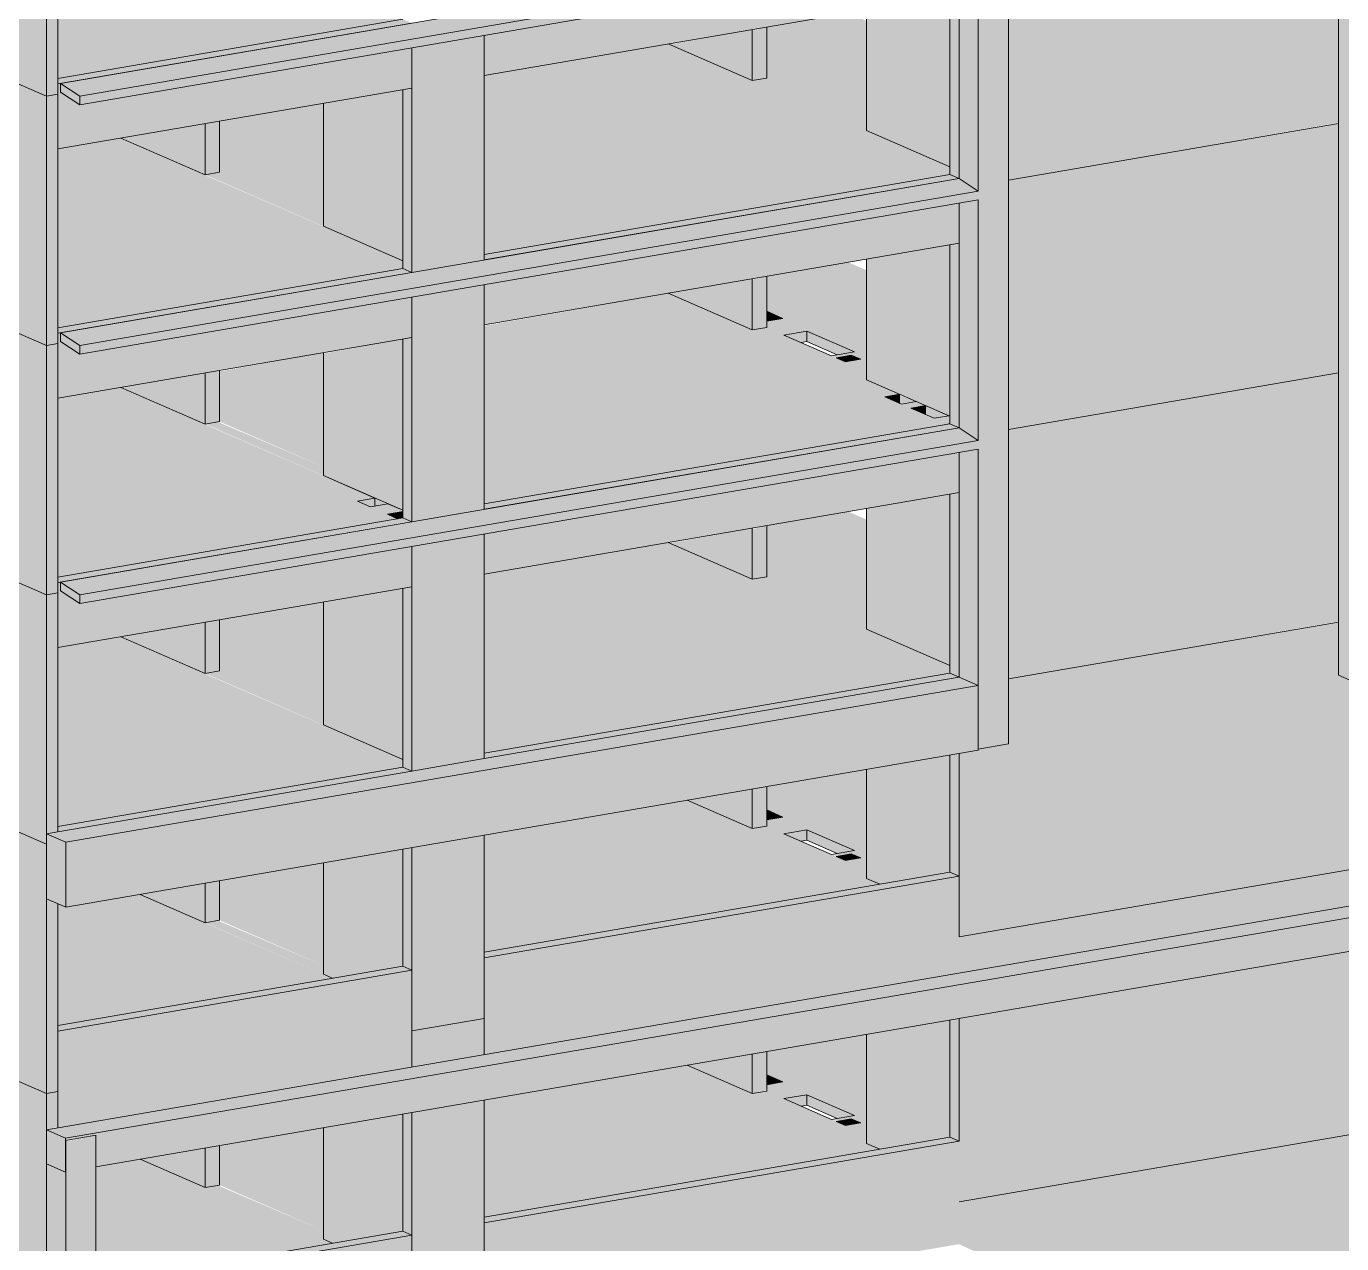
# Model space of a CAD drawing. Header units: centimetres. Extents: x -2102 to 22188, y -1637 to 88376.
# Drawn here: x 17228 to 18690, y 77177 to 78530 of the extents above; entities that cross this region are included whole.
import ezdxf

# ---------------------------------------------------------------- set-up
doc = ezdxf.new("R2010")
doc.units = ezdxf.units.CM
for name, color, linetype, lineweight in [('A-FLOR', 7, 'Continuous', 18), ('S-BEAM', 7, 'Continuous', 18), ('S-COLS', 7, 'Continuous', 18)]:
    doc.layers.add(name, color=color, linetype=linetype, lineweight=lineweight)

msp = doc.modelspace()

# ---------------------------------------------------------------- hatches: boundary and pattern name
at = {"layer": 'A-FLOR', "true_color": 0xbfbfbf}
h = msp.add_hatch(color=9, dxfattribs=at)
h.paths.add_polyline_path([(18161.48, 78423.66), (18161.48, 78535.62), (18141.27, 78544.43), (18050.51, 78528.84), (18050.51, 78472.04), (18117.23, 78442.95)], flags=0)
h.paths.add_polyline_path([(16931.22, 78458.31), (16931.22, 78498.55), (16908.8, 78508.32), (16908.8, 78468.08), (16931.17, 78458.33)], flags=0)
h.paths.add_polyline_path([(16813.7, 78509.54), (16813.7, 78549.78), (16791.34, 78558.33), (16791.34, 78519.29), (16810.55, 78510.92)], flags=0)
h.paths.add_polyline_path([(19459.62, 78626.48), (19459.62, 78770.89), (19272.4, 78738.73), (19272.4, 78708.1), (19413.51, 78646.58)], flags=0)
h.paths.add_polyline_path([(19578.09, 78648.59), (19747.65, 78677.72), (19578.09, 78751.64), (19578.09, 78666.96)], flags=0)
for points in [[(17262.88, 78471.82), (17645.99, 78537.62), (17645.99, 78546.03), (17331.55, 78682.34), (17262.88, 78670.55), (17262.88, 78516.13)], [(18161.48, 78413.88), (18161.48, 78423.66), (18050.51, 78472.04), (18050.51, 78462.26), (18155.14, 78416.64)], [(17262.88, 78194.81), (17645.99, 78260.62), (17645.99, 78269.02), (17331.55, 78405.34), (17262.88, 78393.54), (17262.88, 78256.22)], [(17557.82, 78307.46), (17557.82, 78317.24), (17442.37, 78367.58), (17442.37, 78357.8), (17551.48, 78310.23)], [(18050.51, 78202.07), (18068.58, 78205.17), (18050.51, 78213.05), (18050.51, 78205.17)], [(18088.64, 78178.41), (18095.06, 78180.35), (18095.06, 78191.06), (18069.65, 78186.69), (18084.18, 78180.35)], [(18128.96, 78164.73), (18147.95, 78167.99), (18095.06, 78191.06), (18095.06, 78179.51), (18127.6, 78165.33)], [(18138.23, 78156.79), (18144.53, 78157.94), (18144.53, 78164.34), (18127.6, 78161.43)], [(18144.53, 78157.87), (18155.17, 78159.7), (18144.53, 78163.63), (18144.53, 78157.94)], [(17262.88, 77917.8), (17640.35, 77982.64), (17629, 77987.59), (17645.99, 77990.94), (17645.99, 77992.02), (17629, 77999.06), (17608.76, 77996.42), (17595.57, 78002.17), (17615.04, 78005.51), (17331.55, 78128.33), (17262.88, 78116.53), (17262.88, 77962.12)], [(18198.13, 78110.98), (18198.13, 78120.89), (18181.83, 78118.09), (18193.48, 78113.01)], [(18227.07, 78098.37), (18227.07, 78108.27), (18210.77, 78105.47), (18216.35, 78103.04)], [(17557.82, 78030.46), (17557.82, 78040.24), (17442.37, 78089.43), (17442.37, 78080.79), (17551.48, 78033.22)], [(17610.13, 77995.82), (17615.04, 77996.66), (17615.04, 78005.51), (17595.57, 78002.17), (17608.76, 77996.42)], [(17640.35, 77982.64), (17645.99, 77983.61), (17645.99, 77990.51), (17629, 77987.59), (17638.12, 77983.61)], [(18161.48, 77859.87), (18161.48, 77869.65), (18050.51, 77918.03), (18050.51, 77908.25), (18155.14, 77862.63)], [(17262.88, 77640.8), (17645.99, 77706.61), (17645.99, 77715.01), (17331.55, 77851.32), (17262.88, 77839.53), (17262.88, 77645.81)], [(17557.82, 77753.45), (17557.82, 77763.23), (17442.37, 77813.57), (17442.37, 77803.79), (17551.48, 77756.21)], [(18050.51, 77648.06), (18068.58, 77651.16), (18050.51, 77659.04), (18050.51, 77651.16)], [(18088.64, 77624.4), (18095.06, 77626.13), (18095.06, 77637.04), (18069.65, 77632.68), (18084.66, 77626.13)], [(18128.96, 77610.72), (18147.95, 77613.98), (18095.06, 77637.04), (18095.06, 77625.5), (18127.6, 77611.31)], [(18138.23, 77602.78), (18144.53, 77603.93), (18144.53, 77610.32), (18127.6, 77607.41)], [(18144.53, 77603.86), (18155.17, 77605.69), (18144.53, 77609.62), (18144.53, 77603.93)], [(17262.88, 77419.58), (17568.03, 77471.99), (17353.41, 77565.15), (17271.44, 77551.07), (17262.88, 77554.8), (17262.88, 77454.03)], [(17557.82, 77476.44), (17557.82, 77486.22), (17442.37, 77535.42), (17442.37, 77526.78), (17551.48, 77479.21)], [(18050.51, 77353.74), (18068.58, 77356.84), (18050.51, 77364.72), (18050.51, 77356.84)], [(18088.64, 77330.08), (18095.06, 77331.18), (18095.06, 77342.72), (18069.65, 77338.36)], [(18128.96, 77316.4), (18147.95, 77319.66), (18095.06, 77342.72), (18095.06, 77331.18), (18127.6, 77317)], [(18138.23, 77308.46), (18144.53, 77309.61), (18144.53, 77316), (18127.6, 77313.09)], [(18144.53, 77309.54), (18155.17, 77311.37), (18144.53, 77315.3), (18144.53, 77309.61)], [(17557.82, 77182.12), (17557.82, 77191.91), (17442.37, 77241.1), (17442.37, 77232.46), (17551.48, 77184.89)]]:
    msp.add_hatch(color=9, dxfattribs=at).paths.add_polyline_path(points, flags=0)
at = {"layer": 'A-FLOR', "true_color": 0x0080ff}
for points in [[(17287.11, 78452.11), (18285.31, 78623.89), (18264.23, 78637.69), (17265.85, 78466.19)], [(17287.11, 78442.41), (18285.69, 78613.94), (18285.69, 78623.64), (17287.11, 78452.11)], [(17287.11, 78442.41), (17287.11, 78452.11), (17265.85, 78466.19), (17265.85, 78456.49), (17272.47, 78452.11)], [(17287.11, 78175.1), (18285.69, 78346.63), (18264.23, 78360.68), (17265.85, 78189.18)], [(17287.11, 78165.41), (18285.69, 78336.94), (18285.69, 78346.63), (17287.11, 78175.1)], [(17287.11, 78165.41), (17287.11, 78175.1), (17265.85, 78189.18), (17265.85, 78179.49), (17272.47, 78175.1)], [(17287.11, 77898.09), (18285.69, 78069.63), (18264.23, 78083.67), (17265.85, 77912.18)], [(17287.11, 77888.4), (18285.69, 78059.93), (18285.69, 78069.63), (17287.11, 77898.09)], [(17287.11, 77888.4), (17287.11, 77898.09), (17265.85, 77912.18), (17265.85, 77902.48), (17272.47, 77898.09)]]:
    msp.add_hatch(color=150, dxfattribs=at).paths.add_polyline_path(points, flags=0)
at = {"layer": 'A-FLOR', "true_color": 0xbfbfbf}
h = msp.add_hatch(color=9, dxfattribs=at)
h.paths.add_polyline_path([(17736.55, 78276.18), (18254.13, 78365.08), (18254.13, 78373.48), (17940.96, 78510.02), (17736.55, 78474.91), (17736.55, 78310.23)], flags=0)
h.paths.add_polyline_path([(17557.82, 78317.24), (17557.82, 78444.2), (17442.37, 78424.37), (17442.37, 78367.58), (17508.49, 78338.75)], flags=0)
h = msp.add_hatch(color=9, dxfattribs=at)
h.paths.add_polyline_path([(18161.48, 78146.65), (18161.48, 78258.61), (18141.27, 78267.42), (18050.51, 78251.83), (18050.51, 78213.05), (18068.58, 78205.17), (18050.51, 78201.51), (18050.51, 78195.03), (18069.65, 78186.69), (18095.06, 78191.06), (18147.95, 78167.99), (18122.55, 78163.63), (18128.72, 78161.62), (18146.16, 78163.63), (18155.17, 78159.7), (18139.01, 78156.45), (18155.17, 78149.4)], flags=0)
h.paths.add_polyline_path([(16931.22, 78181.3), (16931.22, 78221.54), (16908.8, 78231.32), (16908.8, 78191.08), (16931.17, 78181.32)], flags=0)
h.paths.add_polyline_path([(16813.7, 78232.54), (16813.7, 78272.78), (16810.65, 78274.11), (16793.31, 78271.89), (16791.34, 78272.48), (16791.34, 78242.29), (16812.94, 78232.87)], flags=0)
h.paths.add_polyline_path([(16791.34, 78275.66), (16802.64, 78277.6), (16791.34, 78281.33), (16791.34, 78277.6)], flags=0)
h.paths.add_polyline_path([(19458.23, 78350.08), (19459.62, 78350.32), (19459.62, 78493.88), (19272.4, 78461.72), (19272.4, 78431.1), (19387.06, 78381.11), (19403.15, 78383.87), (19434.56, 78369.88), (19418.96, 78367.2), (19439.09, 78358.42)], flags=0)
h.paths.add_polyline_path([(19578.09, 78371.58), (19747.65, 78400.71), (19578.09, 78474.64), (19578.09, 78379.66)], flags=0)
h = msp.add_hatch(color=9, dxfattribs=at)
h.paths.add_polyline_path([(17736.55, 77999.17), (18254.13, 78088.26), (18253.06, 78096.95), (18236.75, 78094.14), (18210.77, 78105.47), (18227.07, 78108.27), (18216.59, 78112.84), (18200.29, 78110.04), (18181.83, 78118.09), (18197.52, 78121.16), (17940.96, 78233.01), (17736.55, 78196.91), (17736.55, 77999.67)], flags=0)
h.paths.add_polyline_path([(17557.82, 78040.24), (17557.82, 78167.2), (17442.37, 78146.2), (17442.37, 78090.57), (17508.49, 78061.74)], flags=0)
h = msp.add_hatch(color=9, dxfattribs=at)
h.paths.add_polyline_path([(18161.48, 77869.65), (18161.48, 77981.61), (18141.27, 77990.42), (18050.51, 77974.82), (18050.51, 77918.03), (18126.74, 77884.79)], flags=0)
h.paths.add_polyline_path([(16931.22, 77904.3), (16931.22, 77944.54), (16908.8, 77954.31), (16908.8, 77914.07), (16931.17, 77904.32)], flags=0)
h.paths.add_polyline_path([(16813.7, 77955.53), (16813.7, 77995.77), (16791.34, 78004.32), (16791.34, 77965.28), (16796.34, 77963.1)], flags=0)
h.paths.add_polyline_path([(19459.62, 78072.47), (19459.62, 78216.88), (19272.4, 78184.72), (19272.4, 78154.09), (19413.51, 78092.57)], flags=0)
h.paths.add_polyline_path([(19578.09, 78094.58), (19747.65, 78123.7), (19578.09, 78197.63), (19578.09, 78113.29)], flags=0)
h = msp.add_hatch(color=9, dxfattribs=at)
h.paths.add_polyline_path([(17736.55, 77722.16), (18254.13, 77811.07), (18254.13, 77819.47), (17940.96, 77956.01), (17736.55, 77920.89), (17736.55, 77726.85)], flags=0)
h.paths.add_polyline_path([(17557.82, 77763.23), (17557.82, 77890.19), (17442.37, 77870.36), (17442.37, 77813.57), (17508.49, 77784.74)], flags=0)
h = msp.add_hatch(color=9, dxfattribs=at)
h.paths.add_polyline_path([(18161.48, 77592.64), (18161.48, 77703.96), (18050.51, 77684.89), (18050.51, 77659.04), (18068.58, 77651.16), (18050.51, 77647.5), (18050.51, 77641.02), (18069.65, 77632.68), (18095.06, 77637.04), (18147.95, 77613.98), (18122.55, 77609.62), (18128.72, 77607.61), (18146.16, 77609.62), (18155.17, 77605.69), (18139.01, 77602.44), (18155.17, 77595.39)], flags=0)
h.paths.add_polyline_path([(16931.22, 77627.29), (16931.22, 77667.53), (16908.8, 77677.3), (16908.85, 77637.04), (16930.69, 77627.52)], flags=0)
h.paths.add_polyline_path([(16813.7, 77678.52), (16813.7, 77718.77), (16810.76, 77720.05), (16793.31, 77717.75), (16791.34, 77718.61), (16791.34, 77688.28), (16799.51, 77684.71)], flags=0)
h.paths.add_polyline_path([(16791.34, 77721.65), (16802.64, 77723.59), (16791.34, 77727.32), (16791.34, 77723.59)], flags=0)
h.paths.add_polyline_path([(19457.21, 77796.51), (19459.62, 77796.93), (19459.62, 77928.87), (19272.4, 77896.71), (19272.4, 77877.09), (19387.19, 77827.04), (19403.29, 77829.8), (19434.42, 77815.92), (19418.82, 77813.25), (19442.93, 77802.73)], flags=0)
h.paths.add_polyline_path([(19578.09, 77873.36), (19655.86, 77886.72), (19578.09, 77920.62), (19578.09, 77894.47)], flags=0)
h = msp.add_hatch(color=9, dxfattribs=at)
h.paths.add_polyline_path([(17557.82, 77486.22), (17557.82, 77600.26), (17442.37, 77580.43), (17442.37, 77536.56), (17508.49, 77507.73)], flags=0)
h.paths.add_polyline_path([(17736.55, 77500.94), (18176.16, 77576.46), (17962.23, 77669.73), (17736.55, 77630.66), (17736.55, 77518.12)], flags=0)
h = msp.add_hatch(color=9, dxfattribs=at)
h.paths.add_polyline_path([(16908.8, 77235.37), (16931.22, 77239.36), (16931.22, 77373.21), (16908.8, 77382.99), (16908.8, 77239.3)], flags=0)
h.paths.add_polyline_path([(18161.48, 77298.32), (18161.48, 77409.64), (18050.51, 77390.57), (18050.51, 77364.72), (18068.58, 77356.84), (18050.51, 77353.18), (18050.51, 77346.7), (18069.65, 77338.36), (18095.06, 77342.72), (18147.95, 77319.66), (18122.55, 77315.3), (18128.72, 77313.29), (18146.16, 77315.3), (18155.17, 77311.37), (18139.01, 77308.12), (18160.21, 77298.87)], flags=0)
h.paths.add_polyline_path([(19457.21, 77502.19), (19459.62, 77502.61), (19459.62, 77632.63), (19272.4, 77600.47), (19272.4, 77582.77), (19387.19, 77532.72), (19403.29, 77535.48), (19434.56, 77521.39), (19419.22, 77518.75), (19451.76, 77504.57)], flags=0)
h.paths.add_polyline_path([(19599.36, 77582.69), (19655.86, 77592.4), (19599.36, 77617.03), (19599.36, 77590.44)], flags=0)
h = msp.add_hatch(color=9, dxfattribs=at)
h.paths.add_polyline_path([(17557.82, 77191.91), (17557.82, 77305.94), (17442.37, 77286.11), (17442.37, 77242.24), (17508.49, 77213.41)], flags=0)
h.paths.add_polyline_path([(17736.55, 77206.62), (18176.16, 77282.14), (17962.23, 77375.41), (17736.55, 77336.39), (17736.55, 77213.58)], flags=0)
h = msp.add_hatch(color=9, dxfattribs=at)
h.paths.add_polyline_path([(17304.89, 77132.48), (17568.03, 77177.68), (17354.09, 77270.95), (17304.89, 77262.5), (17304.89, 77181.22)], flags=0)
h.paths.add_polyline_path([(16931.22, 77196.39), (16931.22, 77198.06), (16928.48, 77197.59)], flags=0)
h.paths.add_polyline_path([(16931.22, 77210.52), (16931.22, 77225.84), (16908.8, 77221.19), (16908.8, 77220.29), (16928.48, 77211.71)], flags=0)
at = {"layer": 'S-BEAM', "true_color": 0xbfbfbf}
for points in [[(17736.55, 78474.91), (18264.23, 78565.55), (18264.23, 78610.26), (17736.55, 78519.62), (17736.55, 78484.11)], [(17262.88, 78465.68), (17656.09, 78533.22), (17645.99, 78537.62), (17262.88, 78471.82)], [(17262.88, 78393.54), (17656.09, 78461.08), (17656.09, 78505.79), (17287.11, 78442.41), (17265.85, 78456.49), (17265.85, 78466.19), (17262.88, 78465.68), (17262.88, 78402.75)], [(17736.55, 78270.04), (18264.16, 78360.71), (18254.13, 78365.08), (17736.55, 78276.18), (17736.55, 78272.48)], [(17736.55, 78197.9), (18264.23, 78288.54), (18264.23, 78333.25), (17736.55, 78242.61), (17736.55, 78204.28)], [(17262.88, 78188.67), (17656.09, 78256.22), (17645.99, 78260.62), (17262.88, 78194.81)], [(17262.88, 78116.53), (17656.09, 78184.08), (17656.09, 78228.79), (17287.11, 78165.41), (17265.85, 78179.49), (17265.85, 78189.18), (17262.88, 78188.67), (17262.88, 78136.07)], [(18161.48, 78136.87), (18161.48, 78146.65), (18050.51, 78195.03), (18034.42, 78192.27), (18155.98, 78139.27)], [(17736.55, 77993.03), (18264.16, 78083.71), (18254.13, 78088.08), (17736.55, 77999.17), (17736.55, 77994.46)], [(17736.55, 77920.89), (18264.23, 78011.54), (18264.23, 78056.25), (17736.55, 77965.6), (17736.55, 77930.1)], [(17262.88, 77911.67), (17655.23, 77979.59), (17645.99, 77983.61), (17262.88, 77917.8)], [(17262.88, 77839.53), (17656.09, 77907.07), (17656.09, 77951.78), (17287.11, 77888.4), (17265.85, 77902.48), (17265.85, 77912.18), (17262.88, 77911.67), (17262.88, 77848.74)], [(17736.55, 77716.03), (18264.23, 77806.67), (18254.13, 77811.07), (17736.55, 77722.16)], [(17262.88, 77634.66), (17656.09, 77702.2), (17645.99, 77706.61), (17262.88, 77640.8)], [(18161.48, 77582.86), (18161.48, 77592.64), (18050.51, 77641.02), (18034.42, 77638.26), (18160.21, 77583.41)], [(17736.55, 77494.8), (18264.23, 77585.45), (18254.13, 77589.85), (17736.55, 77500.94)], [(17736.55, 77387.08), (18264.23, 77477.72), (18264.23, 77585.45), (17736.55, 77494.8), (17736.55, 77454.03)], [(17262.88, 77413.44), (17656.09, 77480.98), (17645.99, 77485.39), (17262.88, 77419.58)], [(17262.88, 77305.71), (17656.09, 77373.26), (17656.09, 77480.98), (17262.88, 77413.44), (17262.88, 77306.87)], [(18161.48, 77288.54), (18161.48, 77298.32), (18050.51, 77346.7), (18034.42, 77343.94), (18160.21, 77289.09)], [(17736.55, 77200.49), (18264.23, 77291.13), (18254.13, 77295.53), (17736.55, 77206.62)], [(17736.55, 77086.03), (18264.23, 77176.67), (18264.23, 77291.13), (17736.55, 77200.49), (17736.55, 77113.78)], [(17304.89, 77126.34), (17656.09, 77186.66), (17645.99, 77191.07), (17304.89, 77132.48)], [(17304.89, 77011.88), (17656.09, 77073.01), (17656.09, 77186.66), (17304.89, 77126.34), (17304.89, 77018.91)]]:
    msp.add_hatch(color=9, dxfattribs=at).paths.add_polyline_path(points, flags=0)
at = {"layer": 'S-BEAM', "true_color": 0x0080ff}
for points in [[(17271.44, 77623.21), (18285.69, 77797.43), (18264.23, 77806.67), (17250.18, 77632.48), (17262.88, 77626.94)], [(17271.44, 77551.07), (18285.69, 77725.29), (18285.69, 77797.43), (17271.44, 77623.21), (17271.44, 77590.44)], [(17271.24, 77294.23), (19598.72, 77694.03), (19577.45, 77703.3), (17249.98, 77303.5), (17257.83, 77300.07)], [(17271.24, 77256.72), (17271.44, 77256.75), (17271.44, 77291.86), (17304.89, 77297.6), (17304.89, 77262.5), (19565.9, 77650.88), (19565.9, 77685.99), (19598.72, 77691.74), (19598.72, 77694.03), (17271.24, 77294.23), (17271.24, 77271.77)], [(17271.44, 77551.07), (17271.44, 77623.21), (17250.17, 77632.48), (17250.18, 77560.34), (17262.88, 77554.8)], [(17271.24, 77256.72), (17271.24, 77294.23), (17249.98, 77303.5), (17250.18, 77265.9), (17262.88, 77260.36)]]:
    msp.add_hatch(color=150, dxfattribs=at).paths.add_polyline_path(points, flags=0)
at = {"layer": 'S-COLS', "true_color": 0x0080ff}
for points in [[(18707.06, 77799.6), (18707.06, 80918.8), (18685.79, 80928.07), (18685.79, 77808.87), (18688.96, 77807.49)], [(18285.69, 77726.74), (18319.14, 77732.48), (18319.14, 79467.13), (18285.69, 79460.85), (18285.69, 77726.85)], [(17271.44, 76710.43), (17304.89, 76716.18), (17304.89, 77297.6), (17271.44, 77290.7), (17271.44, 76724.87)], [(17271.44, 76710.43), (17271.24, 77256.72), (17250.17, 77265.9), (17250.18, 76719.7), (17262.88, 76714.16)]]:
    msp.add_hatch(color=150, dxfattribs=at).paths.add_polyline_path(points, flags=0)
h = msp.add_hatch(color=150, dxfattribs=at)
h.paths.add_polyline_path([(18285.69, 77797.43), (18285.69, 78059.93), (18264.42, 78056.28), (18264.42, 77806.59), (18283.39, 77798.42)], flags=0)
h.paths.add_polyline_path([(18285.69, 78069.63), (18285.69, 78336.94), (18264.42, 78333.29), (18264.42, 78083.71), (18284.63, 78070.33)], flags=0)
h.paths.add_polyline_path([(18285.69, 78346.63), (18285.3, 78613.88), (18264.42, 78610.29), (18264.47, 78360.68), (18285.13, 78347)], flags=0)
h.paths.add_polyline_path([(18285.69, 78623.64), (18285.11, 78890.85), (18264.42, 78886.32), (18264.47, 78637.69), (18285.31, 78623.89)], flags=0)
h.paths.add_polyline_path([(18285.69, 78900.64), (18285.69, 79167.96), (18264.42, 79164.3), (18264.47, 78914.69), (18278.26, 78905.56)], flags=0)
h.paths.add_polyline_path([(18285.69, 79177.65), (18285.69, 79387.33), (18264.42, 79383.67), (18264.47, 79191.7), (18279.06, 79182.04)], flags=0)
h.paths.add_polyline_path([(18285.69, 79459.46), (18285.28, 79461.57), (18264.42, 79470.66), (18264.42, 79468.62), (18283.39, 79460.45)], flags=0)
at = {"layer": 'S-COLS', "true_color": 0xc0c0c0}
for points in [[(17250.18, 78451.95), (17250.18, 78728.96), (16931.22, 78868.02), (16931.22, 78591.01), (17107.44, 78514.19)], [(17250.18, 78451.95), (17262.88, 78454.14), (17262.88, 78731.14), (17250.18, 78728.96), (17250.18, 78457.46)], [(17250.18, 78174.95), (17250.18, 78451.95), (16931.22, 78591.01), (16931.22, 78314.01), (17107.44, 78237.18)], [(18254.13, 78373.48), (18254.13, 78563.81), (18161.48, 78547.04), (18161.48, 78413.88), (18210.34, 78392.57)], [(18264.23, 78360.68), (18264.23, 78369.09), (18264.23, 78565.55), (18254.13, 78563.81), (18254.13, 78365.08), (18264.16, 78360.71)], [(17656.09, 78256.22), (17736.55, 78270.04), (17736.55, 78519.62), (17656.09, 78505.79), (17656.09, 78257.48)], [(18034.42, 78469.28), (18034.42, 78526.07), (17942.39, 78509.4), (18021.5, 78474.91)], [(17645.99, 78269.02), (17645.99, 78459.35), (17557.82, 78444.2), (17557.82, 78307.46), (17638.06, 78272.48)], [(17656.09, 78256.22), (17656.09, 78461.08), (17645.99, 78458.54), (17645.99, 78260.62), (17653.19, 78257.48)], [(17250.18, 78174.95), (17262.88, 78177.13), (17262.88, 78454.14), (17250.18, 78451.95), (17250.18, 78180.46)], [(17426.28, 78364.81), (17426.28, 78421.61), (17333.33, 78405.34), (17422.83, 78366.32)], [(17250.18, 77897.94), (17250.18, 78174.95), (16931.22, 78314.01), (16931.22, 78037), (17107.44, 77960.17)], [(18254.13, 78096.48), (18254.13, 78286.81), (18161.48, 78270.89), (18161.48, 78136.87), (18253.06, 78096.95)], [(18264.23, 78083.67), (18264.23, 78288.54), (18254.13, 78286.81), (18254.13, 78088.08), (18264.16, 78083.71)], [(17656.09, 77979.21), (17736.55, 77993.03), (17736.55, 78242.61), (17656.09, 78228.79), (17656.09, 77979.59)], [(18034.42, 78192.27), (18034.42, 78249.07), (17940.96, 78233.01), (18021.5, 78197.9)], [(17645.99, 77992.02), (17645.99, 78182.34), (17557.82, 78166.08), (17557.82, 78030.46), (17629.6, 77999.16)], [(17656.09, 77979.21), (17656.09, 78184.08), (17645.99, 78182.34), (17645.99, 77983.61), (17655.23, 77979.59)], [(17250.18, 77897.94), (17262.88, 77900.12), (17262.88, 78177.13), (17250.18, 78174.95), (17250.18, 77904.53)], [(17426.28, 78087.81), (17426.28, 78144.6), (17333.33, 78128.33), (17408.49, 78095.56)], [(18319.14, 77804.56), (18685.79, 77868.38), (18685.79, 78144.55), (18319.14, 78081.56), (18319.14, 77806.67)], [(17250.17, 77620.94), (17250.18, 77897.94), (16931.22, 78037), (16931.22, 77760), (17244.97, 77623.21)], [(18264.23, 77806.67), (18264.23, 78011.54), (18254.13, 78009.8), (18254.13, 77811.07), (18261.34, 77807.93)], [(17656.09, 77702.2), (17736.55, 77716.03), (17736.55, 77965.6), (17656.09, 77951.78), (17656.09, 77703.47)], [(18034.42, 77915.26), (18034.42, 77972.06), (17942.39, 77955.39), (18021.5, 77920.89)], [(18034.42, 77915.26), (18050.51, 77918.03), (18050.51, 77974.82), (18034.42, 77970.89), (18034.42, 77918.03)], [(17656.09, 77702.2), (17656.09, 77907.07), (17645.99, 77905.34), (17645.99, 77706.61), (17653.19, 77703.47)], [(17250.18, 77632.48), (17262.88, 77634.66), (17262.88, 77900.12), (17250.18, 77897.94), (17250.18, 77634.66)], [(17426.28, 77810.8), (17426.28, 77867.6), (17333.33, 77851.32), (17422.83, 77812.31)], [(18264.23, 77518.12), (18719.05, 77596.25), (18719.05, 77801.66), (18707.06, 77799.6), (18685.79, 77808.87), (18685.79, 77867.54), (18319.14, 77804.56), (18319.14, 77732.48), (18285.69, 77726.74), (18285.69, 77725.29), (18264.23, 77721.61), (18264.23, 77522.24)], [(17250.18, 77343.93), (17250.17, 77620.94), (16931.22, 77760), (16931.22, 77482.99), (17107.44, 77406.16)], [(18176.16, 77576.46), (18254.13, 77590.44), (18254.13, 77719.87), (18161.48, 77703.96), (18161.48, 77582.86)], [(18264.23, 77585.45), (18264.23, 77721.61), (18254.13, 77719.87), (18254.13, 77589.85), (18261.09, 77586.82)], [(18034.42, 77638.26), (18034.42, 77682.13), (17962.23, 77669.73), (18021.5, 77643.89)], [(17656.09, 77413.65), (17736.55, 77427.48), (17736.55, 77630.96), (17656.09, 77617.14), (17656.09, 77419.79)], [(17568.03, 77471.99), (17645.99, 77485.39), (17645.99, 77615.41), (17557.82, 77600.26), (17557.82, 77476.44)], [(17656.09, 77480.98), (17656.09, 77617.14), (17645.99, 77615.41), (17645.99, 77485.39)], [(17426.28, 77533.79), (17426.28, 77577.67), (17354.09, 77565.27), (17408.49, 77541.55)], [(17250.18, 77343.93), (17262.88, 77346.11), (17262.88, 77554.8), (17250.18, 77560.34), (17250.18, 77350.52)], [(17250.17, 77049.61), (17250.18, 77343.93), (16931.22, 77482.99), (16931.22, 77188.67), (17107.44, 77111.84)], [(18176.16, 77282.14), (18254.13, 77295.53), (18254.13, 77425.55), (18161.48, 77409.64), (18161.48, 77288.54)], [(18264.23, 77291.13), (18264.23, 77427.29), (18254.13, 77425.55), (18254.13, 77295.53), (18261.51, 77292.32)], [(18034.42, 77343.94), (18050.51, 77347.69), (18050.51, 77390.57), (18034.42, 77387.81), (18034.42, 77346.7)], [(18034.42, 77343.94), (18034.42, 77387.81), (17962.23, 77375.41), (18025.82, 77347.69)], [(17250.18, 77303.53), (17262.88, 77306.87), (17262.88, 77346.11), (17250.18, 77343.93), (17250.18, 77306.87)], [(17568.03, 77177.68), (17645.99, 77191.07), (17645.99, 77321.09), (17557.82, 77305.94), (17557.95, 77182.07), (17559.91, 77181.22)], [(17656.09, 77186.66), (17656.09, 77322.82), (17645.99, 77321.09), (17645.99, 77191.07)], [(18264.23, 76946.8), (18719.05, 77024.92), (18719.05, 77301.93), (18264.23, 77223.8), (18264.23, 77176.67), (18285.5, 77166.86), (18285.5, 77153.93), (18264.23, 77150.28), (18264.23, 76948.79)], [(17426.28, 77239.48), (17426.28, 77283.35), (17354.09, 77270.95), (17408.23, 77247.35)]]:
    msp.add_hatch(color=9, dxfattribs=at).paths.add_polyline_path(points, flags=0)
h = msp.add_hatch(color=9, dxfattribs=at)
h.paths.add_polyline_path([(18034.42, 78469.28), (18050.51, 78472.04), (18050.51, 78528.84), (18034.42, 78524.9), (18034.42, 78472.04)], flags=0)
h.paths.add_polyline_path([(18050.51, 78739.27), (18050.51, 78749.05), (18034.42, 78746.28)], flags=0)
h = msp.add_hatch(color=9, dxfattribs=at)
h.paths.add_polyline_path([(18319.14, 78358.57), (18685.79, 78422.4), (18685.79, 78698.56), (18319.14, 78635.58), (18319.14, 78360.68)], flags=0)
h.paths.add_polyline_path([(18264.23, 78360.68), (18264.42, 78360.71), (18264.23, 78360.71)], flags=0)
h = msp.add_hatch(color=9, dxfattribs=at)
h.paths.add_polyline_path([(17426.28, 78364.81), (17442.37, 78367.58), (17442.37, 78424.37), (17426.28, 78421.61), (17426.28, 78366.54)], flags=0)
h.paths.add_polyline_path([(17442.37, 78634.8), (17442.37, 78644.58), (17426.28, 78641.82), (17437.67, 78636.85)], flags=0)
h = msp.add_hatch(color=9, dxfattribs=at)
h.paths.add_polyline_path([(18034.42, 78192.27), (18050.51, 78195.03), (18050.51, 78251.83), (18034.42, 78248.23), (18034.42, 78195.03)], flags=0)
h.paths.add_polyline_path([(18050.51, 78462.26), (18050.51, 78472.04), (18034.42, 78469.28)], flags=0)
h = msp.add_hatch(color=9, dxfattribs=at)
h.paths.add_polyline_path([(18319.14, 78081.56), (18685.79, 78144.55), (18685.79, 78421.55), (18319.14, 78358.57), (18319.14, 78136.07)], flags=0)
h.paths.add_polyline_path([(18264.23, 78083.67), (18264.42, 78083.71), (18264.23, 78083.71)], flags=0)
h = msp.add_hatch(color=9, dxfattribs=at)
h.paths.add_polyline_path([(17426.28, 78087.81), (17442.37, 78090.57), (17442.37, 78147.37), (17426.28, 78144.6), (17426.28, 78095.74)], flags=0)
h.paths.add_polyline_path([(17442.37, 78357.8), (17442.37, 78367.58), (17426.28, 78364.81), (17437.67, 78359.85)], flags=0)
h = msp.add_hatch(color=9, dxfattribs=at)
h.paths.add_polyline_path([(18254.13, 77819.47), (18254.13, 78009.8), (18161.48, 77993.76), (18161.48, 77859.87), (18210.34, 77838.56)], flags=0)
h.paths.add_polyline_path([(18236.75, 78094.14), (18251.35, 78097.69), (18227.07, 78108.09), (18227.07, 78098.37), (18230.33, 78096.95)], flags=0)
h.paths.add_polyline_path([(18200.29, 78110.04), (18216.59, 78112.84), (18198.13, 78119.66), (18198.13, 78110.98), (18199.79, 78110.26)], flags=0)
h = msp.add_hatch(color=9, dxfattribs=at)
h.paths.add_polyline_path([(17426.28, 77810.8), (17442.37, 77813.57), (17442.37, 77870.36), (17426.28, 77867.6), (17426.28, 77812.53)], flags=0)
h.paths.add_polyline_path([(17442.37, 78080.79), (17442.37, 78090.57), (17426.28, 78087.81), (17441.43, 78081.2)], flags=0)
h = msp.add_hatch(color=9, dxfattribs=at)
h.paths.add_polyline_path([(17645.99, 77715.01), (17645.99, 77905.34), (17557.82, 77890.19), (17557.82, 77753.45), (17643.66, 77716.03)], flags=0)
h.paths.add_polyline_path([(17615.04, 77996.66), (17628.45, 77999.67), (17615.04, 78005.51), (17615.04, 77999.16)], flags=0)
h = msp.add_hatch(color=9, dxfattribs=at)
h.paths.add_polyline_path([(18034.42, 77638.26), (18050.51, 77641.02), (18050.51, 77684.89), (18034.42, 77682.13), (18034.42, 77641.02)], flags=0)
h.paths.add_polyline_path([(18050.51, 77908.25), (18050.51, 77918.03), (18034.42, 77915.26)], flags=0)
h = msp.add_hatch(color=9, dxfattribs=at)
h.paths.add_polyline_path([(17426.28, 77533.79), (17442.37, 77536.56), (17442.37, 77580.43), (17426.28, 77577.67), (17426.28, 77536.56)], flags=0)
h.paths.add_polyline_path([(17442.37, 77803.79), (17442.37, 77813.57), (17426.28, 77810.8), (17437.67, 77805.83)], flags=0)
h = msp.add_hatch(color=9, dxfattribs=at)
h.paths.add_polyline_path([(18264.23, 77223.8), (18719.05, 77301.93), (18719.05, 77505.41), (18264.23, 77427.29), (18264.23, 77225.79)], flags=0)
h.paths.add_polyline_path([(18264.23, 77477.72), (18719.05, 77555.85), (18719.05, 77596.25), (18264.23, 77518.12), (18264.23, 77494.8)], flags=0)
h = msp.add_hatch(color=9, dxfattribs=at)
h.paths.add_polyline_path([(17426.28, 77239.48), (17442.37, 77242.24), (17442.37, 77286.11), (17426.28, 77283.35), (17426.28, 77241.27)], flags=0)
h.paths.add_polyline_path([(17442.37, 77526.78), (17442.37, 77536.56), (17426.28, 77533.79), (17441.43, 77527.19)], flags=0)
h = msp.add_hatch(color=9, dxfattribs=at)
h.paths.add_polyline_path([(17656.09, 77119.34), (17736.55, 77133.16), (17736.55, 77336.64), (17656.09, 77322.82), (17656.09, 77125.48)], flags=0)
h.paths.add_polyline_path([(17656.09, 77373.26), (17736.55, 77387.08), (17736.55, 77427.48), (17656.09, 77413.65), (17656.09, 77385.83)], flags=0)
h = msp.add_hatch(color=9, dxfattribs=at)
h.paths.add_polyline_path([(17426.28, 76962.47), (17442.37, 76965.23), (17442.37, 77009.11), (17426.28, 77006.34), (17426.28, 76964.2)], flags=0)
h.paths.add_polyline_path([(17442.37, 77232.46), (17442.37, 77242.24), (17426.28, 77239.48), (17437.67, 77234.51)], flags=0)

# ---------------------------------------------------------------- linework, layer by layer
at = {"layer": 'A-FLOR', "lineweight": 9}
for p, q in [((18264.42, 78637.72), (17265.85, 78466.19)), ((17287.11, 78452.11), (18285.69, 78623.64)), ((18285.69, 78613.94), (17287.11, 78442.41)), ((17265.85, 78466.19), (17287.11, 78452.11)), ((17265.85, 78466.19), (17265.85, 78456.49)), ((17287.11, 78442.41), (17265.85, 78456.49)), ((17287.11, 78442.41), (17287.11, 78452.11)), ((18264.42, 78360.71), (17265.85, 78189.18)), ((18285.69, 78346.63), (18264.42, 78360.71)), ((17287.11, 78175.1), (18285.69, 78346.63)), ((18285.69, 78336.94), (17287.11, 78165.41)), ((17645.99, 78269.02), (17557.82, 78307.46)), ((18050.51, 78213.05), (18068.58, 78205.17)), ((18068.58, 78205.17), (18050.51, 78202.07)), ((17265.85, 78189.18), (17287.11, 78175.1)), ((17265.85, 78189.18), (17265.85, 78179.49)), ((18069.65, 78186.69), (18095.06, 78191.06)), ((18095.06, 78191.06), (18147.95, 78167.99)), ((18095.06, 78191.06), (18095.06, 78179.51)), ((17287.11, 78165.41), (17265.85, 78179.49)), ((17287.11, 78165.41), (17287.11, 78175.1)), ((18095.06, 78179.51), (18088.64, 78178.41)), ((18128.96, 78164.73), (18095.06, 78179.51)), ((18147.95, 78167.99), (18122.55, 78163.63)), ((18127.6, 78161.43), (18144.53, 78164.34)), ((18155.17, 78159.7), (18138.23, 78156.79)), ((18144.53, 78164.34), (18155.17, 78159.7)), ((18144.53, 78164.34), (18144.53, 78157.87)), ((18181.83, 78118.09), (18198.13, 78120.89)), ((18200.29, 78110.04), (18181.83, 78118.09)), ((18198.13, 78120.89), (18198.13, 78110.98)), ((18216.59, 78112.84), (18200.29, 78110.04)), ((18210.77, 78105.47), (18227.07, 78108.27)), ((18227.07, 78108.27), (18227.07, 78098.37)), ((18236.75, 78094.14), (18210.77, 78105.47)), ((18253.06, 78096.95), (18236.75, 78094.14)), ((18264.42, 78083.71), (17265.85, 77912.18)), ((18251.35, 78087.78), (18254.13, 78088.26)), ((18285.69, 78069.63), (18264.42, 78083.71)), ((17287.11, 77898.09), (18285.69, 78069.63)), ((18285.69, 78059.93), (17287.11, 77888.4)), ((17615.04, 78005.51), (17557.82, 78030.46)), ((17595.57, 78002.17), (17615.04, 78005.51)), ((17615.04, 78005.51), (17615.04, 77996.66)), ((17610.13, 77995.82), (17595.57, 78002.17)), ((17629.6, 77999.16), (17610.13, 77995.82)), ((17629, 77987.59), (17645.99, 77990.51)), ((17645.99, 77992.02), (17629.6, 77999.16)), ((17640.35, 77982.64), (17629, 77987.59)), ((17265.85, 77912.18), (17287.11, 77898.09)), ((17265.85, 77912.18), (17265.85, 77902.48)), ((17287.11, 77888.4), (17265.85, 77902.48)), ((17287.11, 77888.4), (17287.11, 77898.09)), ((17645.99, 77715.01), (17557.82, 77753.45)), ((18050.51, 77659.04), (18068.58, 77651.16)), ((18068.58, 77651.16), (18050.51, 77648.06)), ((18069.65, 77632.68), (18095.06, 77637.04)), ((18095.06, 77625.5), (18088.64, 77624.4)), ((18095.06, 77637.04), (18147.95, 77613.98)), ((18095.06, 77637.04), (18095.06, 77625.5)), ((18128.96, 77610.72), (18095.06, 77625.5)), ((18147.95, 77613.98), (18122.55, 77609.62)), ((18127.6, 77607.41), (18144.53, 77610.32)), ((18144.53, 77610.32), (18155.17, 77605.69)), ((18144.53, 77610.32), (18144.53, 77603.86)), ((18155.17, 77605.69), (18138.23, 77602.78)), ((17568.03, 77471.99), (17557.82, 77476.44)), ((18050.51, 77364.72), (18068.58, 77356.84)), ((18068.58, 77356.84), (18050.51, 77353.74)), ((18069.65, 77338.36), (18095.06, 77342.72)), ((18095.06, 77342.72), (18147.95, 77319.66)), ((18095.06, 77331.18), (18095.06, 77342.72)), ((18095.06, 77331.18), (18088.64, 77330.08)), ((18128.96, 77316.4), (18095.06, 77331.18)), ((18147.95, 77319.66), (18122.55, 77315.3)), ((18127.6, 77313.09), (18144.53, 77316)), ((18155.17, 77311.37), (18138.23, 77308.46)), ((18144.53, 77316), (18155.17, 77311.37)), ((18144.53, 77309.54), (18144.53, 77316)), ((17568.03, 77177.68), (17557.82, 77182.12))]:
    msp.add_line(p, q, dxfattribs=at)
at = {"layer": 'S-BEAM', "lineweight": 9}
for p, q in [((18264.23, 78565.55), (17736.55, 78474.91)), ((17645.99, 78537.62), (17262.88, 78471.82)), ((17262.88, 78465.68), (17656.09, 78533.22)), ((17736.55, 78474.91), (17736.55, 78519.62)), ((17656.09, 78461.08), (17656.09, 78505.79)), ((17262.88, 78465.68), (17262.88, 78393.54)), ((17656.09, 78461.08), (17262.88, 78393.54)), ((18254.13, 78365.08), (17736.55, 78276.18)), ((17736.55, 78270.04), (18264.23, 78360.68)), ((18264.23, 78360.68), (18254.13, 78365.08)), ((18264.23, 78288.54), (17736.55, 78197.9)), ((17645.99, 78260.62), (17262.88, 78194.81)), ((17262.88, 78188.67), (17656.09, 78256.22)), ((17656.09, 78256.22), (17645.99, 78260.62)), ((17736.55, 78197.9), (17736.55, 78242.61)), ((17656.09, 78184.08), (17656.09, 78228.79)), ((17262.88, 78188.67), (17262.88, 78116.53)), ((17656.09, 78184.08), (17262.88, 78116.53)), ((18122.55, 78163.63), (18069.65, 78186.69)), ((18138.23, 78156.79), (18127.6, 78161.43)), ((18254.13, 78088.08), (17736.55, 77999.17)), ((17736.55, 77993.03), (18264.23, 78083.67)), ((18264.23, 78083.67), (18254.13, 78088.08)), ((17736.55, 77920.89), (18264.23, 78011.54)), ((17645.99, 77983.61), (17262.88, 77917.8)), ((17262.88, 77911.67), (17656.09, 77979.21)), ((17656.09, 77979.21), (17645.99, 77983.61)), ((17736.55, 77920.89), (17736.55, 77965.6)), ((17656.09, 77907.07), (17656.09, 77951.78)), ((17262.88, 77911.67), (17262.88, 77839.53)), ((17656.09, 77907.07), (17262.88, 77839.53)), ((18254.13, 77811.07), (17736.55, 77722.16)), ((18264.23, 77806.67), (17736.55, 77716.03)), ((17736.55, 77716.03), (18264.23, 77806.67)), ((18264.23, 77806.67), (18254.13, 77811.07)), ((18264.42, 77806.7), (18264.23, 77806.67)), ((18285.69, 77797.43), (18264.42, 77806.7)), ((17271.44, 77623.21), (18285.69, 77797.43)), ((18285.69, 77725.29), (18285.69, 77797.43)), ((18285.69, 77725.29), (17271.44, 77551.07)), ((17736.55, 77716.03), (17656.09, 77702.2)), ((19577.45, 77703.3), (17250.18, 77303.53)), ((17645.99, 77706.61), (17262.88, 77640.8)), ((17656.09, 77702.2), (17262.88, 77634.66)), ((17262.88, 77634.66), (17656.09, 77702.2)), ((17656.09, 77702.2), (17645.99, 77706.61)), ((17271.24, 77294.23), (19598.72, 77694.03)), ((17304.89, 77262.5), (19565.9, 77650.88)), ((17271.44, 77623.21), (17250.17, 77632.48)), ((17250.17, 77632.48), (17250.17, 77560.34)), ((17262.88, 77634.66), (17250.18, 77632.48)), ((18122.55, 77609.62), (18069.65, 77632.68)), ((17271.44, 77551.07), (17271.44, 77623.21)), ((18138.23, 77602.78), (18127.6, 77607.41)), ((18254.13, 77589.85), (17736.55, 77500.94)), ((17736.55, 77494.8), (18264.23, 77585.45)), ((18264.23, 77585.45), (18254.13, 77589.85)), ((18264.23, 77585.45), (18264.23, 77518.12)), ((17250.17, 77560.34), (17271.44, 77551.07)), ((17736.55, 77387.08), (17736.55, 77494.8)), ((17645.99, 77485.39), (17262.88, 77419.58)), ((17262.88, 77413.44), (17656.09, 77480.98)), ((17656.09, 77480.98), (17645.99, 77485.39)), ((17656.09, 77413.65), (17656.09, 77480.98)), ((17262.88, 77413.44), (17262.88, 77305.71)), ((17656.09, 77373.26), (17656.09, 77413.65)), ((18122.55, 77315.3), (18069.65, 77338.36)), ((17249.98, 77303.5), (17271.24, 77294.23)), ((17249.98, 77265.99), (17249.98, 77303.5)), ((18138.23, 77308.46), (18127.6, 77313.09)), ((17271.24, 77294.23), (17271.24, 77256.72)), ((17271.44, 77291.86), (17304.89, 77297.6)), ((17271.44, 77256.75), (17271.44, 77291.86)), ((17304.89, 77297.6), (17304.89, 77262.5)), ((18254.13, 77295.53), (17736.55, 77206.62)), ((17736.55, 77200.49), (18264.23, 77291.13)), ((18264.23, 77291.13), (18254.13, 77295.53)), ((17271.24, 77256.72), (17249.98, 77265.99)), ((17271.44, 77256.75), (17271.24, 77256.72)), ((17736.55, 77086.03), (17736.55, 77200.49)), ((17645.99, 77191.07), (17304.89, 77132.48)), ((17304.89, 77126.34), (17656.09, 77186.66)), ((17656.09, 77186.66), (17645.99, 77191.07)), ((17656.09, 77119.34), (17656.09, 77186.66))]:
    msp.add_line(p, q, dxfattribs=at)
at = {"layer": 'S-COLS', "lineweight": 9}
for p, q in [((18685.79, 77808.87), (18685.79, 80928.07)), ((18319.14, 79467.13), (18319.14, 77732.48)), ((17250.18, 78451.95), (17250.18, 78728.96)), ((17262.88, 78731.14), (17262.88, 78454.14)), ((18264.42, 78360.71), (18264.42, 78610.29)), ((18285.69, 78346.63), (18285.69, 78613.94)), ((17250.18, 78451.95), (16931.22, 78591.01)), ((17250.18, 78451.95), (16931.22, 78591.01)), ((18254.13, 78563.81), (18254.13, 78365.08)), ((18264.23, 78565.55), (18264.23, 78360.68)), ((18161.48, 78547.9), (18161.48, 78413.88)), ((17736.55, 78270.04), (17736.55, 78519.62)), ((18034.42, 78469.28), (18034.42, 78526.07)), ((18050.51, 78528.84), (18050.51, 78472.04)), ((17656.09, 78505.79), (17656.09, 78256.22)), ((18034.42, 78469.28), (17940.96, 78510.02)), ((17645.99, 78459.35), (17645.99, 78260.62)), ((18050.51, 78472.04), (18034.42, 78469.28)), ((17262.88, 78454.14), (17250.18, 78451.95)), ((17262.88, 78454.14), (17250.18, 78451.95)), ((17250.18, 78174.95), (17250.18, 78451.95)), ((17262.88, 78454.14), (17262.88, 78177.13)), ((17557.82, 78444.2), (17557.82, 78307.46)), ((17426.28, 78364.81), (17426.28, 78421.61)), ((17442.37, 78424.37), (17442.37, 78367.58)), ((18254.13, 78373.48), (18161.48, 78413.88)), ((18685.79, 78421.55), (18319.14, 78358.57)), ((18685.79, 78421.55), (18319.14, 78358.57)), ((17426.28, 78364.81), (17332.83, 78405.56)), ((17442.37, 78367.58), (17426.28, 78364.81)), ((18264.42, 78083.71), (18264.42, 78333.29)), ((18285.69, 78069.63), (18285.69, 78336.94)), ((17250.18, 78174.95), (16931.22, 78314.01)), ((17250.18, 78174.95), (16931.22, 78314.01)), ((17645.99, 78269.02), (17557.82, 78307.46)), ((17645.99, 78269.02), (17557.82, 78307.46)), ((18254.13, 78286.81), (18254.13, 78088.08)), ((18264.23, 78288.54), (18264.23, 78083.67)), ((18161.48, 78270.89), (18161.48, 78136.87)), ((17736.55, 77993.03), (17736.55, 78242.61)), ((18034.42, 78192.27), (18034.42, 78249.07)), ((18050.51, 78251.83), (18050.51, 78195.03)), ((17656.09, 78228.79), (17656.09, 77979.21)), ((18034.42, 78192.27), (17940.96, 78233.01)), ((18050.51, 78195.03), (18034.42, 78192.27)), ((17645.99, 78182.34), (17645.99, 77983.61)), ((17262.88, 78177.13), (17250.18, 78174.95)), ((17262.88, 78177.13), (17250.18, 78174.95)), ((17250.18, 77897.94), (17250.18, 78174.95)), ((17262.88, 78177.13), (17262.88, 77900.12)), ((17557.82, 78167.2), (17557.82, 78030.46)), ((17426.28, 78087.81), (17426.28, 78144.6)), ((17442.37, 78147.37), (17442.37, 78090.57)), ((18254.13, 78096.48), (18161.48, 78136.87)), ((18685.79, 78144.55), (18319.14, 78081.56)), ((18685.79, 78144.55), (18319.14, 78081.56)), ((17426.28, 78087.81), (17332.83, 78128.55)), ((18216.59, 78112.84), (18198.13, 78120.89)), ((18253.06, 78096.95), (18227.07, 78108.27)), ((17442.37, 78090.57), (17426.28, 78087.81)), ((18264.42, 77806.7), (18264.42, 78056.28)), ((18285.69, 77726.74), (18285.69, 78059.93)), ((17250.18, 77897.94), (16931.22, 78037)), ((17250.18, 77897.94), (16931.22, 78037)), ((17645.99, 77992.02), (17557.82, 78030.46)), ((17645.99, 77992.02), (17557.82, 78030.46)), ((18254.13, 78009.8), (18254.13, 77811.07)), ((18264.23, 78011.54), (18264.23, 77806.67)), ((18161.48, 77993.89), (18161.48, 77859.87)), ((17736.55, 77716.03), (17736.55, 77965.6)), ((18034.42, 77915.26), (18034.42, 77972.06)), ((18050.51, 77974.82), (18050.51, 77918.03)), ((17656.09, 77951.78), (17656.09, 77702.2)), ((18034.42, 77915.26), (17940.96, 77956.01)), ((18050.51, 77918.03), (18034.42, 77915.26)), ((17645.99, 77905.34), (17645.99, 77706.61)), ((17262.88, 77900.12), (17250.18, 77897.94)), ((17262.88, 77900.12), (17250.18, 77897.94)), ((17250.18, 77632.48), (17250.18, 77897.94)), ((17262.88, 77900.12), (17262.88, 77634.66)), ((17557.82, 77890.19), (17557.82, 77753.45)), ((17426.28, 77810.8), (17426.28, 77867.6)), ((17442.37, 77870.36), (17442.37, 77813.57)), ((18254.13, 77819.47), (18161.48, 77859.87)), ((18685.79, 77867.54), (18319.14, 77804.56)), ((18685.79, 77867.54), (18319.14, 77804.56)), ((17426.28, 77810.8), (17332.83, 77851.54)), ((17442.37, 77813.57), (17426.28, 77810.8)), ((18707.06, 77799.6), (18685.79, 77808.87)), ((17250.17, 77620.94), (16931.22, 77760)), ((17250.17, 77620.94), (16931.22, 77760)), ((17645.99, 77715.01), (17557.82, 77753.45)), ((17645.99, 77715.01), (17557.82, 77753.45)), ((18319.14, 77732.48), (18285.69, 77726.74)), ((18254.13, 77719.87), (18254.13, 77590.44)), ((18264.23, 77721.61), (18264.23, 77518.12)), ((18161.48, 77703.96), (18161.48, 77582.86)), ((18050.51, 77684.89), (18050.51, 77641.02)), ((18034.42, 77638.26), (17962.23, 77669.73)), ((18034.42, 77638.26), (18034.42, 77682.13)), ((18050.51, 77641.02), (18034.42, 77638.26)), ((17736.55, 77427.48), (17736.55, 77630.96)), ((17645.99, 77615.41), (17645.99, 77485.39)), ((17656.09, 77617.14), (17656.09, 77413.65)), ((17557.82, 77600.26), (17557.82, 77476.44)), ((18719.05, 77596.25), (18264.23, 77518.12)), ((18719.05, 77596.25), (18264.23, 77518.12)), ((18176.16, 77576.46), (18161.48, 77582.86)), ((17426.28, 77533.79), (17426.28, 77577.67)), ((17442.37, 77580.43), (17442.37, 77536.56)), ((17250.18, 77343.93), (17250.18, 77560.34)), ((17262.88, 77554.8), (17262.88, 77346.11)), ((17426.28, 77533.79), (17354.09, 77565.27)), ((17442.37, 77536.56), (17426.28, 77533.79)), ((17250.18, 77343.93), (16931.22, 77482.99)), ((17250.18, 77343.93), (16931.22, 77482.99)), ((17568.03, 77471.99), (17557.82, 77476.44)), ((17568.03, 77471.99), (17557.82, 77476.44)), ((17736.55, 77427.48), (17656.09, 77413.65)), ((17736.55, 77427.48), (17656.09, 77413.65)), ((17736.55, 77387.08), (17736.55, 77427.48)), ((18254.13, 77425.55), (18254.13, 77295.53)), ((18264.23, 77427.29), (18264.23, 77291.13)), ((17656.09, 77413.65), (17656.09, 77373.26)), ((18161.48, 77409.64), (18161.48, 77288.54)), ((18050.51, 77390.57), (18050.51, 77346.7)), ((18034.42, 77343.94), (18034.42, 77387.81)), ((18034.42, 77343.94), (17962.23, 77375.41)), ((18050.51, 77346.7), (18034.42, 77343.94)), ((17262.88, 77346.11), (17250.18, 77343.93)), ((17262.88, 77346.11), (17250.18, 77343.93)), ((17250.18, 77303.53), (17250.18, 77343.93)), ((17262.88, 77346.11), (17262.88, 77305.71)), ((17736.55, 77133.16), (17736.55, 77336.64)), ((17645.99, 77321.09), (17645.99, 77191.07)), ((17656.09, 77322.82), (17656.09, 77119.34)), ((17557.82, 77305.94), (17557.82, 77182.12)), ((17304.89, 77297.6), (17271.44, 77291.86)), ((17271.44, 76710.43), (17271.44, 77291.86)), ((17304.89, 77297.6), (17304.89, 76716.18)), ((18176.16, 77282.14), (18161.48, 77288.54)), ((18719.05, 77301.93), (18264.23, 77223.8)), ((18719.05, 77301.93), (18264.23, 77223.8)), ((17426.28, 77239.48), (17426.28, 77283.35)), ((17442.37, 77286.11), (17442.37, 77242.24)), ((17250.17, 76719.7), (17250.17, 77265.9)), ((17426.28, 77239.48), (17354.09, 77270.95)), ((17442.37, 77242.24), (17426.28, 77239.48)), ((17568.03, 77177.68), (17557.82, 77182.12)), ((17568.03, 77177.68), (17557.82, 77182.12))]:
    msp.add_line(p, q, dxfattribs=at)

doc.saveas('drawing.dxf')
